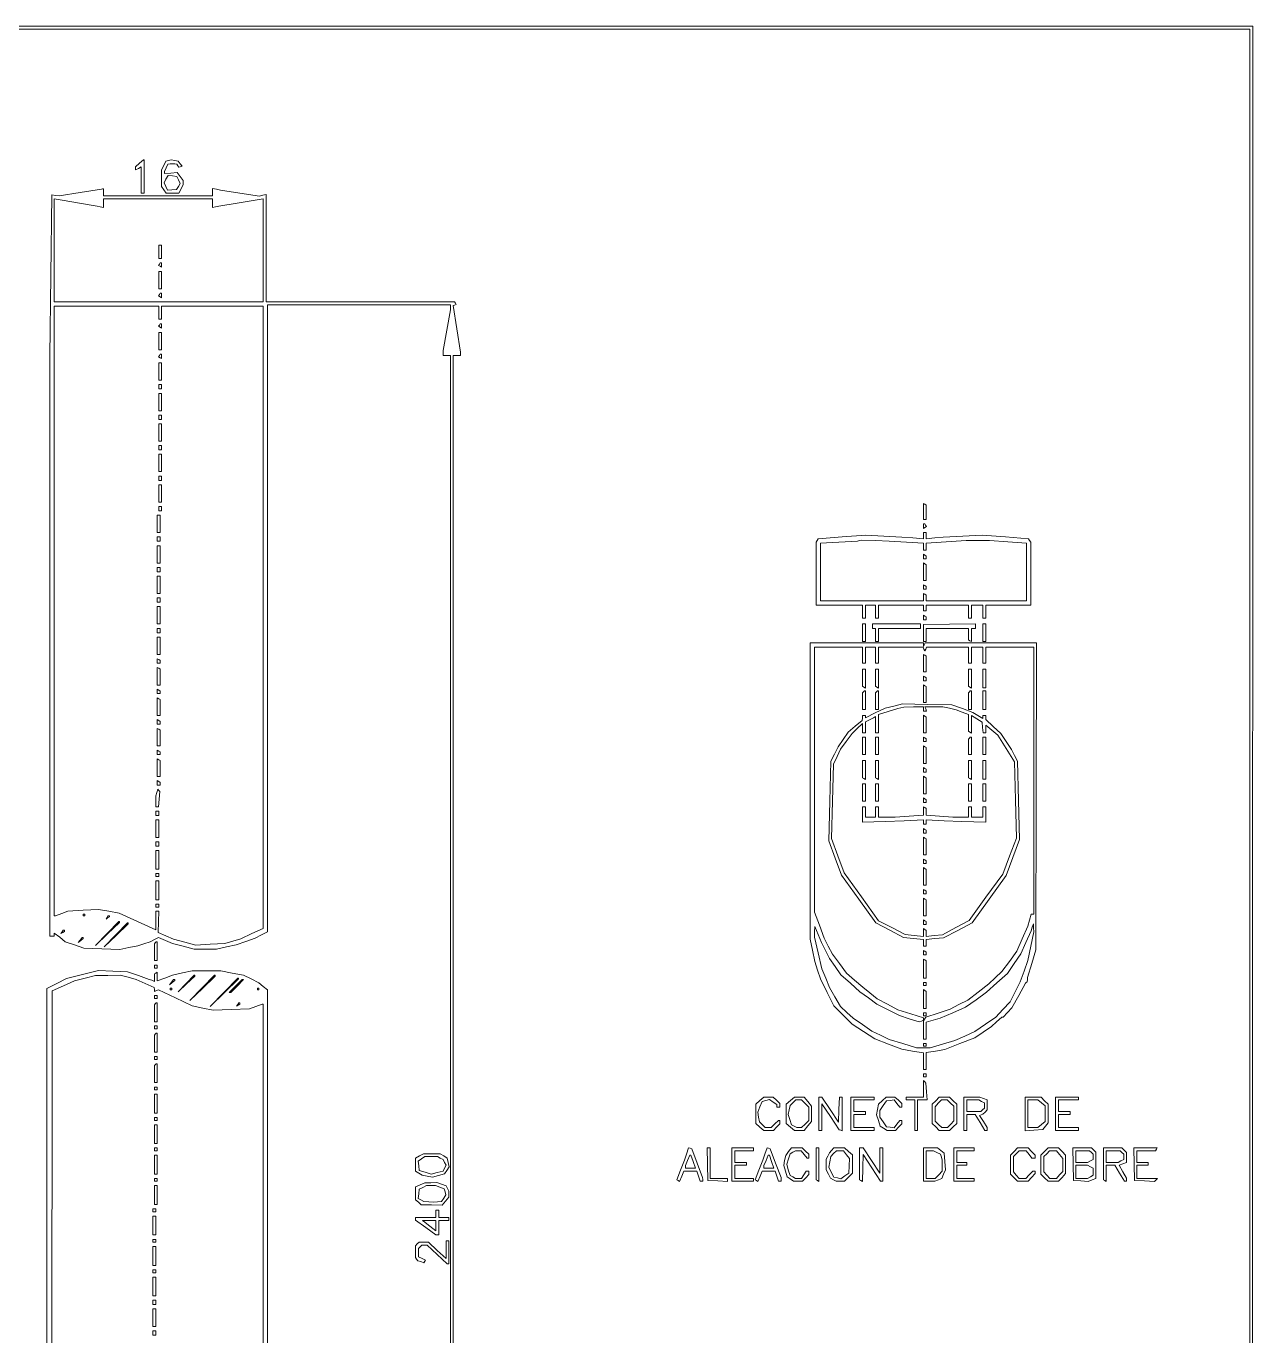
# Paper-space layout 'AN-23-DGE-078-A' of a CAD drawing. Header units: metres, sheet in millimetres. Extents: x 12 to 193, y 4 to 291.
# Drawn here: x 86.2 to 192.9, y 156.4 to 270.3 of the extents above; entities that cross this region are included whole.
import ezdxf

# ---------------------------------------------------------------- set-up
doc = ezdxf.new("R2010")
doc.units = ezdxf.units.M
doc.layers.add('DGE_CONTORNOS', color=7, linetype='Continuous', lineweight=0)
doc.layers.add('DGE_DATOS', color=7, linetype='Continuous', lineweight=0)

# ---------------------------------------------------------------- blocks, each defined once
blk = doc.blocks.new('LP_REF_DGE_MT_078_A')
at = {"layer": 'DGE_CONTORNOS'}
for points in [[(29.11, 147.58), (29.11, 24.9), (110.99, 24.94), (192.87, 24.97), (192.9, 147.61), (192.93, 270.25), (111.02, 270.25), (29.11, 270.25)], [(192.68, 160.89), (192.68, 51.79), (117.65, 51.79), (42.62, 51.79), (42.62, 160.89), (42.62, 270), (117.65, 270), (192.68, 270)], [(96.1, 258.33), (95.75, 258.02), (95.75, 257.89), (95.75, 257.75), (96, 257.88), (96.25, 258.02), (96.25, 256.88), (96.25, 255.74), (96.38, 255.74), (96.51, 255.74), (96.51, 257.19), (96.51, 258.64), (96.48, 258.64), (96.44, 258.63)], [(98.62, 258.56), (98.4, 258.5), (98.21, 258.13), (98.02, 257.77), (98.02, 257.04), (98.02, 256.3), (98.22, 256.02), (98.41, 255.74), (98.97, 255.74), (99.53, 255.74), (99.72, 256.11), (99.91, 256.48), (99.91, 256.66), (99.91, 256.84), (99.64, 257.18), (99.37, 257.53), (98.82, 257.48), (98.27, 257.44), (98.27, 257.53), (98.27, 257.62), (98.42, 257.94), (98.57, 258.26), (98.77, 258.28), (98.97, 258.29), (99.16, 258.27), (99.35, 258.24), (99.43, 258.11), (99.51, 257.98), (99.65, 258.03), (99.8, 258.08), (99.63, 258.29), (99.47, 258.5), (99.16, 258.56), (98.84, 258.62)], [(99.5, 256.88), (99.65, 256.56), (99.49, 256.31), (99.32, 256.05), (98.92, 256.02), (98.53, 255.98), (98.38, 256.3), (98.23, 256.62), (98.4, 256.95), (98.58, 257.27), (98.96, 257.23), (99.34, 257.19)], [(90.89, 254.86), (92.41, 254.6), (92.69, 254.53), (92.97, 254.47), (92.97, 254.85), (92.97, 255.23), (97.71, 255.23), (102.44, 255.23), (102.44, 254.85), (102.44, 254.47), (102.72, 254.54), (103.01, 254.6), (104.58, 254.86), (106.16, 255.11), (106.51, 255.18), (106.86, 255.25), (106.86, 250.76), (106.86, 246.27), (97.77, 246.27), (88.68, 246.27), (88.68, 250.76), (88.68, 255.25), (89.03, 255.19), (89.38, 255.12)], [(97.77, 250.63), (97.77, 250.06), (97.9, 250.06), (98.02, 250.06), (98.02, 250.63), (98.02, 251.2), (97.9, 251.2), (97.77, 251.2)], [(97.84, 249.56), (97.76, 249.45), (97.89, 249.37), (98.02, 249.29), (98.02, 249.48), (98.02, 249.68), (97.97, 249.68), (97.91, 249.68)], [(97.77, 248.17), (97.77, 247.41), (97.9, 247.41), (98.02, 247.41), (98.02, 248.17), (98.02, 248.92), (97.9, 248.92), (97.77, 248.92)], [(97.84, 246.91), (97.76, 246.8), (97.89, 246.72), (98.02, 246.64), (98.02, 246.83), (98.02, 247.03), (97.97, 247.03), (97.91, 247.03)], [(97.77, 245.33), (97.77, 244.76), (97.9, 244.76), (98.02, 244.76), (98.02, 245.33), (98.02, 245.89), (102.44, 245.89), (106.86, 245.89), (106.86, 218.84), (106.86, 191.79), (105.88, 191.34), (104.9, 190.89), (104.21, 190.68), (103.51, 190.47), (102.25, 190.4), (100.99, 190.33), (100.03, 190.59), (99.07, 190.86), (98.4, 191.15), (97.73, 191.44), (97.76, 192.36), (97.79, 193.27), (97.65, 193.27), (97.52, 193.27), (97.52, 192.46), (97.52, 191.65), (95.93, 192.38), (94.33, 193.12), (93.43, 193.27), (92.53, 193.43), (91.21, 193.36), (89.88, 193.29), (89.33, 193.09), (88.78, 192.89), (88.73, 192.89), (88.68, 192.89), (88.68, 219.39), (88.68, 245.89), (93.23, 245.89), (97.77, 245.89)], [(97.84, 244.26), (97.76, 244.15), (97.89, 244.07), (98.02, 243.99), (98.02, 244.18), (98.02, 244.38), (97.97, 244.38), (97.91, 244.38)], [(97.77, 242.87), (97.77, 242.11), (97.9, 242.11), (98.02, 242.11), (98.02, 242.87), (98.02, 243.62), (97.9, 243.62), (97.77, 243.62)], [(97.84, 241.61), (97.76, 241.5), (97.89, 241.42), (98.02, 241.34), (98.02, 241.53), (98.02, 241.73), (97.97, 241.73), (97.91, 241.73)], [(97.77, 240.22), (97.77, 239.46), (97.9, 239.46), (98.02, 239.46), (98.02, 240.22), (98.02, 240.97), (97.9, 240.97), (97.77, 240.97)], [(97.77, 238.89), (97.77, 238.7), (97.9, 238.7), (98.02, 238.7), (98.02, 238.89), (98.02, 239.08), (97.9, 239.08), (97.77, 239.08)], [(97.77, 237.57), (97.77, 236.81), (97.9, 236.81), (98.02, 236.81), (98.02, 237.57), (98.02, 238.32), (97.9, 238.32), (97.77, 238.32)], [(97.77, 236.24), (97.77, 236.05), (97.9, 236.05), (98.02, 236.05), (98.02, 236.24), (98.02, 236.43), (97.9, 236.43), (97.77, 236.43)], [(97.77, 234.91), (97.77, 234.16), (97.9, 234.16), (98.02, 234.16), (98.02, 234.91), (98.02, 235.67), (97.9, 235.67), (97.77, 235.67)], [(97.77, 233.59), (97.77, 233.4), (97.9, 233.4), (98.02, 233.4), (98.02, 233.59), (98.02, 233.78), (97.9, 233.78), (97.77, 233.78)], [(97.77, 232.26), (97.77, 231.51), (97.9, 231.51), (98.02, 231.51), (98.02, 232.26), (98.02, 233.02), (97.9, 233.02), (97.77, 233.02)], [(97.77, 230.94), (97.77, 230.75), (97.9, 230.75), (98.02, 230.75), (98.02, 230.94), (98.02, 231.13), (97.9, 231.13), (97.77, 231.13)], [(97.77, 229.61), (97.77, 228.86), (97.9, 228.86), (98.02, 228.86), (98.02, 229.61), (98.02, 230.37), (97.9, 230.37), (97.77, 230.37)], [(97.77, 228.29), (97.77, 228.1), (97.9, 228.1), (98.02, 228.1), (98.02, 228.29), (98.02, 228.48), (97.9, 228.48), (97.77, 228.48)], [(164.28, 228.04), (164.28, 227.34), (164.41, 227.34), (164.53, 227.34), (164.53, 227.97), (164.53, 228.59), (164.41, 228.67), (164.28, 228.75)], [(97.64, 226.96), (97.64, 226.21), (97.77, 226.21), (97.9, 226.21), (97.9, 226.96), (97.9, 227.72), (97.77, 227.72), (97.64, 227.72)], [(164.28, 226.77), (164.28, 226.57), (164.41, 226.65), (164.54, 226.73), (164.46, 226.85), (164.39, 226.96), (164.34, 226.96), (164.28, 226.96)], [(97.64, 225.64), (97.64, 225.45), (97.77, 225.45), (97.9, 225.45), (97.9, 225.64), (97.9, 225.83), (97.77, 225.83), (97.64, 225.83)], [(164.28, 225.94), (164.28, 225.66), (163.35, 225.74), (162.41, 225.82), (160.84, 225.91), (159.28, 225.99), (157.2, 225.83), (155.13, 225.67), (155.04, 225.53), (154.94, 225.39), (154.94, 222.64), (154.94, 219.9), (156.96, 219.9), (158.98, 219.9), (158.98, 219.33), (158.98, 218.76), (159.11, 218.76), (159.23, 218.76), (159.23, 219.33), (159.23, 219.9), (159.67, 219.9), (160.12, 219.9), (160.12, 219.33), (160.12, 218.76), (160.24, 218.76), (160.37, 218.76), (160.37, 219.33), (160.37, 219.9), (162.32, 219.9), (164.28, 219.9), (164.28, 219.64), (164.28, 219.39), (164.41, 219.39), (164.53, 219.39), (164.53, 219.64), (164.53, 219.9), (166.36, 219.9), (168.19, 219.9), (168.19, 219.33), (168.19, 218.76), (168.32, 218.76), (168.45, 218.76), (168.45, 219.33), (168.45, 219.9), (168.95, 219.9), (169.45, 219.9), (169.45, 219.33), (169.45, 218.76), (169.58, 218.76), (169.71, 218.76), (169.71, 219.33), (169.71, 219.9), (171.66, 219.9), (173.62, 219.9), (173.62, 222.64), (173.62, 225.39), (173.52, 225.53), (173.43, 225.68), (171.41, 225.83), (169.39, 225.99), (167.7, 225.9), (166, 225.82), (165.27, 225.74), (164.53, 225.67), (164.53, 225.94), (164.53, 226.21), (164.41, 226.21), (164.28, 226.21)], [(162.8, 225.37), (164.28, 225.29), (164.28, 224.99), (164.28, 224.69), (164.41, 224.69), (164.53, 224.69), (164.53, 224.99), (164.53, 225.3), (166.27, 225.4), (168, 225.51), (169.01, 225.51), (170.02, 225.51), (171.63, 225.4), (173.24, 225.3), (173.24, 222.79), (173.24, 220.27), (168.89, 220.27), (164.53, 220.27), (164.53, 220.52), (164.53, 220.76), (164.41, 220.84), (164.28, 220.92), (164.28, 220.6), (164.28, 220.27), (159.8, 220.27), (155.32, 220.27), (155.32, 222.79), (155.32, 225.3), (156.93, 225.38), (158.54, 225.46), (158.73, 225.51), (158.92, 225.56), (160.12, 225.51), (161.31, 225.45)], [(97.64, 224.31), (97.64, 223.56), (97.77, 223.56), (97.9, 223.56), (97.9, 224.31), (97.9, 225.07), (97.77, 225.07), (97.64, 225.07)], [(164.28, 224.13), (164.28, 223.93), (164.41, 223.93), (164.53, 223.93), (164.53, 224.05), (164.53, 224.17), (164.41, 224.25), (164.28, 224.33)], [(164.28, 222.81), (164.28, 222.04), (164.41, 222.04), (164.53, 222.04), (164.53, 222.73), (164.53, 223.41), (164.41, 223.49), (164.28, 223.57)], [(97.64, 222.99), (97.64, 222.8), (97.77, 222.8), (97.9, 222.8), (97.9, 222.99), (97.9, 223.18), (97.77, 223.18), (97.64, 223.18)], [(97.64, 221.66), (97.64, 220.91), (97.77, 220.91), (97.9, 220.91), (97.9, 221.66), (97.9, 222.42), (97.77, 222.42), (97.64, 222.42)], [(164.28, 221.48), (164.28, 221.28), (164.41, 221.28), (164.53, 221.28), (164.53, 221.4), (164.53, 221.52), (164.41, 221.6), (164.28, 221.68)], [(97.64, 220.34), (97.64, 220.15), (97.77, 220.15), (97.9, 220.15), (97.9, 220.34), (97.9, 220.53), (97.77, 220.53), (97.64, 220.53)], [(97.64, 219.01), (97.64, 218.26), (97.77, 218.26), (97.9, 218.26), (97.9, 219.01), (97.9, 219.77), (97.77, 219.77), (97.64, 219.77)], [(164.28, 218.83), (164.28, 218.63), (164.41, 218.63), (164.53, 218.63), (164.53, 218.75), (164.53, 218.87), (164.41, 218.95), (164.28, 219.03)], [(97.64, 217.69), (97.64, 217.5), (97.77, 217.5), (97.9, 217.5), (97.9, 217.69), (97.9, 217.88), (97.77, 217.88), (97.64, 217.88)], [(158.98, 217.5), (158.98, 216.74), (159.11, 216.74), (159.23, 216.74), (159.23, 217.5), (159.23, 218.26), (159.11, 218.26), (158.98, 218.26)], [(159.86, 218.07), (159.86, 217.88), (159.99, 217.88), (160.12, 217.88), (160.12, 217.31), (160.12, 216.74), (160.24, 216.74), (160.37, 216.74), (160.37, 217.31), (160.37, 217.88), (162.2, 217.88), (164.03, 217.88), (164.03, 218.07), (164.03, 218.26), (161.95, 218.26), (159.86, 218.26)], [(164.28, 217.49), (164.28, 216.74), (164.41, 216.74), (164.53, 216.74), (164.53, 217.31), (164.53, 217.88), (166.36, 217.88), (168.19, 217.88), (168.19, 217.38), (168.19, 216.88), (168.32, 216.8), (168.45, 216.73), (168.45, 217.3), (168.45, 217.88), (168.63, 217.88), (168.82, 217.88), (168.82, 218.07), (168.82, 218.26), (166.55, 218.25), (164.28, 218.23)], [(169.45, 217.5), (169.45, 216.74), (169.58, 216.74), (169.71, 216.74), (169.71, 217.5), (169.71, 218.26), (169.58, 218.26), (169.45, 218.26)], [(97.64, 216.36), (97.64, 215.6), (97.77, 215.6), (97.9, 215.6), (97.9, 216.36), (97.9, 217.12), (97.77, 217.12), (97.64, 217.12)], [(154.44, 203.74), (154.44, 190.86), (154.64, 189.88), (154.84, 188.91), (155.08, 188.15), (155.33, 187.4), (155.91, 186.22), (156.49, 185.05), (157.29, 184.25), (158.09, 183.45), (159.07, 182.81), (160.05, 182.17), (161.23, 181.72), (162.41, 181.27), (163.34, 181.12), (164.28, 180.97), (164.28, 180.24), (164.28, 179.51), (164.41, 179.51), (164.53, 179.51), (164.53, 180.25), (164.53, 180.99), (165.33, 181.12), (166.13, 181.25), (167.44, 181.77), (168.76, 182.28), (169.48, 182.76), (170.2, 183.24), (170.64, 183.65), (171.09, 184.05), (171.16, 184.05), (171.23, 184.05), (171.6, 184.46), (171.98, 184.87), (172.57, 185.95), (173.16, 187.02), (173.23, 187.08), (173.3, 187.15), (173.32, 187.33), (173.34, 187.52), (173.7, 188.72), (174.06, 189.92), (174.09, 203.27), (174.13, 216.61), (169.28, 216.61), (164.43, 216.61), (164.36, 216.46), (164.3, 216.3), (164.29, 216.46), (164.28, 216.61), (159.36, 216.61), (154.44, 216.61)], [(158.98, 215.54), (158.98, 214.85), (159.11, 214.85), (159.23, 214.85), (159.23, 215.54), (159.23, 216.24), (159.67, 216.24), (160.12, 216.24), (160.12, 215.54), (160.12, 214.85), (160.24, 214.85), (160.37, 214.85), (160.37, 215.54), (160.37, 216.24), (162.31, 216.24), (164.26, 216.24), (164.33, 216.08), (164.41, 215.92), (164.48, 216.08), (164.55, 216.24), (166.37, 216.24), (168.19, 216.24), (168.19, 215.54), (168.19, 214.85), (168.32, 214.85), (168.45, 214.85), (168.45, 215.54), (168.45, 216.24), (168.95, 216.24), (169.45, 216.24), (169.45, 215.54), (169.45, 214.85), (169.58, 214.85), (169.71, 214.85), (169.71, 215.54), (169.71, 216.24), (171.79, 216.24), (173.87, 216.24), (173.87, 204.62), (173.87, 193.01), (173.77, 193.01), (173.66, 193.01), (173.5, 192.49), (173.35, 191.97), (172.87, 190.88), (172.4, 189.79), (171.76, 188.91), (171.11, 188.03), (170.53, 187.49), (169.96, 186.95), (169.04, 186.25), (168.13, 185.54), (167.37, 185.16), (166.62, 184.77), (165.55, 184.41), (164.48, 184.05), (164.38, 183.89), (164.28, 183.74), (164.28, 182.95), (164.28, 182.16), (164.41, 182.16), (164.53, 182.16), (164.53, 182.9), (164.53, 183.64), (165.13, 183.81), (165.73, 183.97), (166.84, 184.44), (167.95, 184.92), (168.86, 185.58), (169.77, 186.24), (170.68, 187.04), (171.59, 187.85), (172.16, 188.72), (172.74, 189.58), (173.2, 190.57), (173.65, 191.56), (173.75, 191.88), (173.85, 192.19), (173.86, 191.83), (173.87, 191.48), (173.62, 190.23), (173.36, 188.98), (173.03, 188.06), (172.7, 187.15), (172.27, 186.27), (171.83, 185.4), (171.2, 184.74), (170.57, 184.07), (169.67, 183.45), (168.76, 182.82), (167.88, 182.42), (167, 182.02), (165.93, 181.71), (164.86, 181.4), (164.27, 181.4), (163.69, 181.4), (162.5, 181.76), (161.31, 182.12), (160.56, 182.49), (159.8, 182.86), (158.98, 183.42), (158.16, 183.98), (157.62, 184.48), (157.07, 184.98), (156.58, 185.82), (156.1, 186.65), (155.78, 187.46), (155.45, 188.28), (155.13, 189.65), (154.81, 191.02), (154.82, 191.48), (154.83, 191.94), (155.12, 191.25), (155.41, 190.55), (155.76, 189.86), (156.11, 189.16), (156.6, 188.46), (157.1, 187.75), (157.93, 187.01), (158.76, 186.28), (159.49, 185.74), (160.23, 185.2), (161.22, 184.71), (162.2, 184.21), (163.05, 183.93), (163.91, 183.65), (164.1, 183.72), (164.28, 183.79), (164.28, 183.9), (164.28, 184), (163.18, 184.35), (162.07, 184.71), (161.17, 185.19), (160.26, 185.67), (159.63, 186.17), (159, 186.67), (158.29, 187.28), (157.58, 187.9), (156.97, 188.72), (156.36, 189.54), (156.01, 190.24), (155.66, 190.93), (155.24, 192.07), (154.82, 193.2), (154.82, 204.72), (154.81, 216.24), (156.9, 216.24), (158.98, 216.24)], [(164.28, 214.86), (164.28, 214.09), (164.41, 214.09), (164.53, 214.09), (164.53, 214.78), (164.53, 215.46), (164.41, 215.54), (164.28, 215.62)], [(97.64, 215.04), (97.64, 214.85), (97.77, 214.85), (97.9, 214.85), (97.9, 214.97), (97.9, 215.09), (97.77, 215.16), (97.64, 215.24)], [(97.64, 213.72), (97.64, 212.95), (97.77, 212.95), (97.9, 212.95), (97.9, 213.64), (97.9, 214.33), (97.77, 214.41), (97.64, 214.48)], [(158.98, 213.59), (158.98, 212.84), (159.11, 212.77), (159.23, 212.69), (159.23, 213.52), (159.23, 214.34), (159.11, 214.34), (158.98, 214.34)], [(160.12, 213.59), (160.12, 212.84), (160.24, 212.77), (160.37, 212.69), (160.37, 213.52), (160.37, 214.34), (160.24, 214.34), (160.12, 214.34)], [(168.19, 213.59), (168.19, 212.84), (168.32, 212.77), (168.45, 212.69), (168.45, 213.52), (168.45, 214.34), (168.32, 214.34), (168.19, 214.34)], [(169.45, 213.52), (169.45, 212.7), (169.58, 212.7), (169.71, 212.7), (169.71, 213.52), (169.71, 214.34), (169.58, 214.34), (169.45, 214.34)], [(164.28, 213.53), (164.28, 213.33), (164.41, 213.33), (164.53, 213.33), (164.53, 213.45), (164.53, 213.57), (164.41, 213.65), (164.28, 213.73)], [(97.64, 212.39), (97.64, 212.2), (97.77, 212.2), (97.9, 212.2), (97.9, 212.32), (97.9, 212.43), (97.77, 212.51), (97.64, 212.59)], [(159.06, 212.37), (158.98, 212.28), (158.98, 211.55), (158.98, 210.81), (159.11, 210.81), (159.23, 210.81), (159.23, 211.63), (159.23, 212.45), (159.19, 212.45), (159.15, 212.45)], [(160.2, 212.37), (160.12, 212.28), (160.12, 211.55), (160.12, 210.81), (160.24, 210.81), (160.37, 210.81), (160.37, 211.63), (160.37, 212.45), (160.33, 212.45), (160.28, 212.45)], [(164.28, 212.2), (164.28, 211.44), (164.41, 211.44), (164.53, 211.44), (164.53, 212.13), (164.53, 212.81), (164.41, 212.89), (164.28, 212.97)], [(168.28, 212.37), (168.19, 212.28), (168.19, 211.55), (168.19, 210.81), (168.32, 210.81), (168.45, 210.81), (168.45, 211.63), (168.45, 212.45), (168.4, 212.45), (168.36, 212.45)], [(169.45, 211.63), (169.45, 210.81), (169.58, 210.81), (169.71, 210.81), (169.71, 211.63), (169.71, 212.45), (169.58, 212.45), (169.45, 212.45)], [(97.64, 211.07), (97.64, 210.3), (97.77, 210.3), (97.9, 210.3), (97.9, 210.99), (97.9, 211.68), (97.77, 211.76), (97.64, 211.83)], [(161.7, 211.12), (160.95, 210.93), (160.09, 210.52), (159.23, 210.1), (159.23, 210.2), (159.23, 210.3), (159.11, 210.3), (158.98, 210.3), (158.97, 210.08), (158.96, 209.86), (158.35, 209.36), (157.74, 208.85), (157.3, 208.21), (156.86, 207.57), (156.54, 206.94), (156.22, 206.32), (156.14, 202.85), (156.05, 199.39), (156.61, 197.89), (157.17, 196.4), (158.66, 194.33), (160.15, 192.26), (161.35, 191.62), (162.55, 190.98), (163.42, 190.9), (164.28, 190.83), (164.28, 190.53), (164.28, 190.24), (164.41, 190.24), (164.53, 190.24), (164.53, 190.54), (164.53, 190.83), (165.27, 190.9), (166.02, 190.97), (167.26, 191.61), (168.51, 192.26), (169.99, 194.32), (171.47, 196.38), (172.05, 197.95), (172.64, 199.51), (172.55, 202.92), (172.46, 206.33), (172.2, 206.83), (171.94, 207.34), (171.47, 208.03), (171, 208.73), (170.35, 209.33), (169.71, 209.94), (169.71, 210.12), (169.71, 210.3), (169.58, 210.3), (169.45, 210.3), (169.45, 210.17), (169.45, 210.03), (169.02, 210.3), (168.59, 210.57), (167.67, 210.9), (166.74, 211.24), (164.6, 211.27), (162.45, 211.31)], [(164.28, 210.87), (164.28, 210.68), (164.42, 210.68), (164.56, 210.68), (164.49, 210.87), (164.41, 211.06), (165.2, 211.06), (165.98, 211.06), (166.55, 210.93), (167.12, 210.8), (167.66, 210.6), (168.19, 210.4), (168.19, 209.66), (168.19, 208.93), (168.32, 208.85), (168.45, 208.77), (168.45, 209.54), (168.45, 210.31), (168.92, 210.01), (169.39, 209.71), (169.43, 209.25), (169.47, 208.79), (169.59, 208.79), (169.71, 208.79), (169.71, 209.12), (169.71, 209.45), (170.22, 209.03), (170.74, 208.6), (171.47, 207.44), (172.2, 206.27), (172.29, 202.96), (172.38, 199.64), (171.78, 198.07), (171.19, 196.51), (169.72, 194.49), (168.26, 192.47), (167.09, 191.85), (165.93, 191.23), (165.23, 191.16), (164.53, 191.09), (164.53, 191.35), (164.53, 191.61), (164.41, 191.69), (164.28, 191.77), (164.28, 191.43), (164.28, 191.08), (163.49, 191.16), (162.7, 191.24), (161.54, 191.85), (160.38, 192.45), (158.89, 194.53), (157.4, 196.61), (156.85, 198.1), (156.29, 199.6), (156.38, 202.84), (156.47, 206.08), (156.77, 206.73), (157.06, 207.38), (157.57, 208.05), (158.07, 208.73), (158.52, 209.16), (158.98, 209.6), (158.98, 209.19), (158.98, 208.79), (159.11, 208.79), (159.23, 208.79), (159.23, 209.27), (159.23, 209.76), (159.58, 209.93), (159.93, 210.11), (160.02, 210.15), (160.12, 210.2), (160.12, 209.49), (160.12, 208.79), (160.24, 208.79), (160.37, 208.79), (160.37, 209.59), (160.37, 210.4), (161.22, 210.66), (162.07, 210.92), (162.32, 210.98), (162.58, 211.03), (163.43, 211.05), (164.28, 211.06)], [(97.64, 209.74), (97.64, 209.55), (97.77, 209.55), (97.9, 209.55), (97.9, 209.67), (97.9, 209.78), (97.77, 209.86), (97.64, 209.94)], [(164.28, 209.55), (164.28, 208.79), (164.41, 208.79), (164.53, 208.79), (164.53, 209.48), (164.53, 210.16), (164.41, 210.24), (164.28, 210.32)], [(97.64, 208.42), (97.64, 207.65), (97.77, 207.65), (97.9, 207.65), (97.9, 208.34), (97.9, 209.03), (97.77, 209.11), (97.64, 209.18)], [(158.98, 207.65), (158.98, 206.9), (159.11, 206.9), (159.23, 206.9), (159.23, 207.65), (159.23, 208.41), (159.11, 208.41), (158.98, 208.41)], [(160.12, 207.65), (160.12, 206.9), (160.24, 206.9), (160.37, 206.9), (160.37, 207.65), (160.37, 208.41), (160.24, 208.41), (160.12, 208.41)], [(164.28, 208.23), (164.28, 208.03), (164.41, 208.03), (164.53, 208.03), (164.53, 208.15), (164.53, 208.27), (164.41, 208.35), (164.28, 208.43)], [(164.28, 206.9), (164.28, 206.14), (164.41, 206.14), (164.53, 206.14), (164.53, 206.83), (164.53, 207.51), (164.41, 207.59), (164.28, 207.67)], [(168.28, 208.33), (168.19, 208.24), (168.19, 207.57), (168.19, 206.9), (168.32, 206.9), (168.45, 206.9), (168.45, 207.65), (168.45, 208.41), (168.4, 208.41), (168.36, 208.41)], [(169.45, 207.65), (169.45, 206.9), (169.58, 206.9), (169.71, 206.9), (169.71, 207.65), (169.71, 208.41), (169.58, 208.41), (169.45, 208.41)], [(97.64, 207.09), (97.64, 206.9), (97.77, 206.9), (97.9, 206.9), (97.9, 207.02), (97.9, 207.13), (97.77, 207.21), (97.64, 207.29)], [(97.64, 205.77), (97.64, 205), (97.77, 205), (97.9, 205), (97.9, 205.69), (97.9, 206.38), (97.77, 206.45), (97.64, 206.53)], [(158.98, 205.64), (158.98, 204.89), (159.11, 204.81), (159.23, 204.74), (159.23, 205.56), (159.23, 206.39), (159.11, 206.39), (158.98, 206.39)], [(160.12, 205.64), (160.12, 204.89), (160.24, 204.81), (160.37, 204.74), (160.37, 205.56), (160.37, 206.39), (160.24, 206.39), (160.12, 206.39)], [(168.19, 205.64), (168.19, 204.89), (168.32, 204.81), (168.45, 204.74), (168.45, 205.56), (168.45, 206.39), (168.32, 206.39), (168.19, 206.39)], [(169.45, 205.57), (169.45, 204.75), (169.58, 204.75), (169.71, 204.75), (169.71, 205.57), (169.71, 206.39), (169.58, 206.39), (169.45, 206.39)], [(164.28, 205.58), (164.28, 205.38), (164.41, 205.38), (164.53, 205.38), (164.53, 205.5), (164.53, 205.62), (164.41, 205.7), (164.28, 205.78)], [(97.64, 204.44), (97.64, 204.25), (97.77, 204.25), (97.9, 204.25), (97.9, 204.36), (97.9, 204.48), (97.77, 204.56), (97.64, 204.64)], [(158.98, 203.62), (158.98, 202.86), (159.11, 202.86), (159.23, 202.86), (159.23, 203.62), (159.23, 204.37), (159.11, 204.37), (158.98, 204.37)], [(160.12, 203.62), (160.12, 202.86), (160.24, 202.86), (160.37, 202.86), (160.37, 203.62), (160.37, 204.37), (160.24, 204.37), (160.12, 204.37)], [(164.28, 204.25), (164.28, 203.49), (164.41, 203.49), (164.53, 203.49), (164.53, 204.18), (164.53, 204.86), (164.41, 204.94), (164.28, 205.02)], [(168.19, 203.62), (168.19, 202.86), (168.32, 202.86), (168.45, 202.86), (168.45, 203.62), (168.45, 204.37), (168.32, 204.37), (168.19, 204.37)], [(169.45, 203.62), (169.45, 202.86), (169.58, 202.86), (169.71, 202.86), (169.71, 203.62), (169.71, 204.37), (169.58, 204.37), (169.45, 204.37)], [(97.6, 203.59), (97.52, 203.3), (97.52, 202.83), (97.52, 202.35), (97.63, 202.35), (97.74, 202.35), (97.8, 203.02), (97.87, 203.68), (97.77, 203.78), (97.68, 203.88)], [(164.28, 202.93), (164.28, 202.73), (164.41, 202.73), (164.53, 202.73), (164.53, 202.85), (164.53, 202.97), (164.41, 203.05), (164.28, 203.13)], [(97.52, 201.79), (97.52, 201.6), (97.64, 201.6), (97.77, 201.6), (97.77, 201.79), (97.77, 201.97), (97.64, 201.97), (97.52, 201.97)], [(158.98, 201.69), (158.98, 201.02), (159.96, 201.05), (160.94, 201.07), (162.61, 201.15), (164.28, 201.24), (164.28, 201.04), (164.28, 200.84), (164.41, 200.84), (164.53, 200.84), (164.53, 201.04), (164.53, 201.24), (166.08, 201.15), (167.62, 201.07), (168.67, 201.05), (169.71, 201.03), (169.71, 201.69), (169.71, 202.35), (169.58, 202.35), (169.45, 202.35), (169.45, 201.91), (169.45, 201.47), (168.95, 201.47), (168.45, 201.47), (168.45, 201.91), (168.45, 202.35), (168.32, 202.35), (168.19, 202.35), (168.19, 201.91), (168.19, 201.47), (167.52, 201.47), (166.84, 201.47), (165.69, 201.55), (164.53, 201.63), (164.53, 201.92), (164.53, 202.21), (164.41, 202.29), (164.28, 202.37), (164.28, 202), (164.28, 201.63), (163.05, 201.55), (161.82, 201.47), (161.09, 201.47), (160.37, 201.47), (160.37, 201.91), (160.37, 202.35), (160.24, 202.35), (160.12, 202.35), (160.12, 201.91), (160.12, 201.47), (159.67, 201.47), (159.23, 201.47), (159.23, 201.91), (159.23, 202.35), (159.11, 202.35), (158.98, 202.35)], [(97.52, 200.46), (97.52, 199.7), (97.64, 199.7), (97.77, 199.7), (97.77, 200.46), (97.77, 201.22), (97.64, 201.22), (97.52, 201.22)], [(164.28, 200.28), (164.28, 200.08), (164.41, 200.08), (164.53, 200.08), (164.53, 200.2), (164.53, 200.32), (164.41, 200.4), (164.28, 200.47)], [(164.28, 198.95), (164.28, 198.19), (164.41, 198.19), (164.53, 198.19), (164.53, 198.87), (164.53, 199.56), (164.41, 199.64), (164.28, 199.72)], [(97.52, 199.13), (97.52, 198.95), (97.64, 198.95), (97.77, 198.95), (97.77, 199.13), (97.77, 199.32), (97.64, 199.32), (97.52, 199.32)], [(97.52, 197.75), (97.52, 196.93), (97.64, 196.93), (97.77, 196.93), (97.77, 197.75), (97.77, 198.57), (97.64, 198.57), (97.52, 198.57)], [(164.28, 197.63), (164.28, 197.43), (164.41, 197.43), (164.53, 197.43), (164.53, 197.55), (164.53, 197.67), (164.41, 197.75), (164.28, 197.82)], [(164.28, 196.3), (164.28, 195.54), (164.41, 195.54), (164.53, 195.54), (164.53, 196.22), (164.53, 196.91), (164.41, 196.99), (164.28, 197.07)], [(97.52, 196.42), (97.52, 196.3), (97.64, 196.3), (97.77, 196.3), (97.77, 196.42), (97.77, 196.55), (97.64, 196.55), (97.52, 196.55)], [(97.52, 195.1), (97.52, 194.28), (97.64, 194.28), (97.77, 194.28), (97.77, 195.1), (97.77, 195.92), (97.64, 195.92), (97.52, 195.92)], [(164.28, 194.98), (164.28, 194.78), (164.41, 194.78), (164.53, 194.78), (164.53, 194.9), (164.53, 195.02), (164.41, 195.1), (164.28, 195.17)], [(97.52, 193.77), (97.52, 193.64), (97.64, 193.64), (97.77, 193.64), (97.77, 193.77), (97.77, 193.9), (97.64, 193.9), (97.52, 193.9)], [(164.28, 193.65), (164.28, 192.89), (164.41, 192.89), (164.53, 192.89), (164.53, 193.57), (164.53, 194.26), (164.41, 194.34), (164.28, 194.42)], [(91.33, 192.95), (91.33, 192.89), (91.27, 192.89), (91.21, 192.89), (91.21, 192.95), (91.21, 193.01), (91.27, 193.01), (91.33, 193.01)], [(93.48, 192.83), (93.48, 192.78), (93.33, 192.69), (93.19, 192.6), (93.28, 192.74), (93.37, 192.89), (93.42, 192.89), (93.48, 192.89)], [(164.28, 192.33), (164.28, 192.13), (164.41, 192.13), (164.53, 192.13), (164.53, 192.25), (164.53, 192.37), (164.41, 192.45), (164.28, 192.52)], [(89.57, 191.57), (89.57, 191.51), (89.42, 191.42), (89.27, 191.33), (89.36, 191.48), (89.45, 191.63), (89.51, 191.63), (89.57, 191.63)], [(94.36, 192.35), (94.36, 192.31), (93.32, 191.31), (92.28, 190.3), (93.29, 191.34), (94.29, 192.38), (94.33, 192.38), (94.36, 192.38)], [(95.12, 192.22), (95.12, 192.19), (94.08, 191.18), (93.04, 190.17), (94.04, 191.22), (95.05, 192.26), (95.08, 192.26), (95.12, 192.26)], [(91.21, 190.95), (91.21, 190.9), (90.99, 190.73), (90.76, 190.55), (90.94, 190.77), (91.11, 190.99), (91.16, 190.99), (91.21, 190.99)], [(97.47, 190.53), (97.39, 190.45), (97.39, 189.71), (97.39, 188.98), (97.52, 188.98), (97.64, 188.98), (97.64, 189.8), (97.64, 190.62), (97.6, 190.62), (97.56, 190.62)], [(164.28, 189.68), (164.28, 189.48), (164.41, 189.48), (164.53, 189.48), (164.53, 189.6), (164.53, 189.72), (164.41, 189.8), (164.28, 189.87)], [(164.28, 188.29), (164.28, 187.46), (164.41, 187.46), (164.53, 187.46), (164.53, 188.21), (164.53, 188.96), (164.41, 189.04), (164.28, 189.12)], [(97.39, 188.47), (97.39, 188.34), (97.52, 188.34), (97.64, 188.34), (97.64, 188.47), (97.64, 188.6), (97.52, 188.6), (97.39, 188.6)], [(99.16, 187.29), (99.16, 187.24), (98.94, 187.07), (98.72, 186.89), (98.89, 187.11), (99.06, 187.33), (99.11, 187.33), (99.16, 187.33)], [(100.92, 187.68), (100.92, 187.64), (100.2, 186.95), (99.47, 186.26), (100.16, 186.99), (100.85, 187.71), (100.89, 187.71), (100.92, 187.71)], [(102.69, 187.68), (102.69, 187.64), (101.59, 186.57), (100.48, 185.5), (101.55, 186.61), (102.62, 187.71), (102.66, 187.71), (102.69, 187.71)], [(104.71, 187.43), (104.71, 187.39), (103.48, 186.2), (102.25, 185), (103.45, 186.23), (104.64, 187.46), (104.68, 187.46), (104.71, 187.46)], [(104.58, 186.77), (104.03, 186.2), (103.96, 186.2), (103.9, 186.2), (104.46, 186.77), (105.02, 187.33), (105.08, 187.33), (105.14, 187.33)], [(164.28, 186.96), (164.28, 186.83), (164.41, 186.83), (164.53, 186.83), (164.53, 186.96), (164.53, 187.08), (164.41, 187.08), (164.28, 187.08)], [(97.39, 185.82), (97.39, 185.69), (97.52, 185.69), (97.64, 185.69), (97.64, 185.82), (97.64, 185.95), (97.52, 185.95), (97.39, 185.95)], [(98.9, 186.51), (98.9, 186.45), (98.84, 186.45), (98.78, 186.45), (98.78, 186.51), (98.78, 186.58), (98.84, 186.58), (98.9, 186.58)], [(106.48, 186.51), (106.48, 186.45), (106.41, 186.45), (106.35, 186.45), (106.35, 186.51), (106.35, 186.58), (106.41, 186.58), (106.48, 186.58)], [(164.28, 185.64), (164.28, 184.81), (164.41, 184.81), (164.53, 184.81), (164.53, 185.56), (164.53, 186.31), (164.41, 186.39), (164.28, 186.47)], [(97.47, 185.23), (97.39, 185.15), (97.39, 184.41), (97.39, 183.67), (97.52, 183.67), (97.64, 183.67), (97.64, 184.49), (97.64, 185.32), (97.6, 185.32), (97.56, 185.32)], [(104.84, 185.26), (104.84, 185.2), (104.69, 185.11), (104.55, 185.02), (104.64, 185.17), (104.73, 185.32), (104.78, 185.32), (104.84, 185.32)], [(164.28, 184.31), (164.28, 184.18), (164.41, 184.18), (164.53, 184.18), (164.53, 184.31), (164.53, 184.43), (164.41, 184.43), (164.28, 184.43)], [(97.39, 183.17), (97.39, 183.04), (97.52, 183.04), (97.64, 183.04), (97.64, 183.17), (97.64, 183.3), (97.52, 183.3), (97.39, 183.3)], [(97.47, 182.58), (97.39, 182.5), (97.39, 181.76), (97.39, 181.02), (97.52, 181.02), (97.64, 181.02), (97.64, 181.84), (97.64, 182.66), (97.6, 182.66), (97.56, 182.66)], [(164.28, 181.65), (164.28, 181.53), (164.41, 181.53), (164.53, 181.53), (164.53, 181.65), (164.53, 181.78), (164.41, 181.78), (164.28, 181.78)], [(97.39, 180.52), (97.39, 180.39), (97.52, 180.39), (97.64, 180.39), (97.64, 180.52), (97.64, 180.65), (97.52, 180.65), (97.39, 180.65)], [(97.47, 179.93), (97.39, 179.85), (97.39, 179.11), (97.39, 178.37), (97.52, 178.37), (97.64, 178.37), (97.64, 179.19), (97.64, 180.01), (97.6, 180.01), (97.56, 180.01)], [(164.28, 179), (164.28, 178.88), (164.41, 178.88), (164.53, 178.88), (164.53, 179), (164.53, 179.13), (164.41, 179.13), (164.28, 179.13)], [(97.39, 177.87), (97.39, 177.74), (97.52, 177.74), (97.64, 177.74), (97.64, 177.87), (97.64, 177.99), (97.52, 177.99), (97.39, 177.99)], [(164.28, 177.83), (164.28, 177.11), (163.52, 177.11), (162.77, 177.11), (162.77, 176.99), (162.77, 176.86), (163.14, 176.86), (163.52, 176.86), (163.52, 175.53), (163.52, 174.21), (163.65, 174.21), (163.78, 174.21), (163.78, 175.53), (163.78, 176.86), (164.2, 176.86), (164.62, 176.86), (164.56, 177.58), (164.5, 178.31), (164.39, 178.43), (164.28, 178.55)], [(97.39, 176.54), (97.39, 175.72), (97.52, 175.72), (97.64, 175.72), (97.64, 176.54), (97.64, 177.36), (97.52, 177.36), (97.39, 177.36)], [(150.06, 176.81), (149.7, 176.5), (149.7, 175.66), (149.7, 174.82), (150.06, 174.51), (150.41, 174.21), (150.82, 174.21), (151.24, 174.21), (151.51, 174.5), (151.79, 174.79), (151.79, 174.94), (151.79, 175.09), (151.73, 175.09), (151.67, 175.09), (151.36, 174.78), (151.04, 174.46), (150.78, 174.46), (150.52, 174.46), (150.28, 174.71), (150.03, 174.95), (149.95, 175.38), (149.87, 175.81), (150.06, 176.27), (150.25, 176.72), (150.58, 176.81), (150.9, 176.89), (151.22, 176.68), (151.53, 176.47), (151.53, 176.35), (151.53, 176.23), (151.66, 176.23), (151.79, 176.23), (151.79, 176.4), (151.79, 176.56), (151.49, 176.84), (151.2, 177.11), (150.81, 177.11), (150.41, 177.11)], [(152.71, 176.81), (152.35, 176.5), (152.35, 175.66), (152.35, 174.82), (152.71, 174.51), (153.06, 174.21), (153.49, 174.21), (153.91, 174.21), (154.24, 174.6), (154.56, 174.99), (154.56, 175.66), (154.56, 176.33), (154.24, 176.72), (153.91, 177.11), (153.49, 177.11), (153.06, 177.11)], [(154, 176.55), (154.31, 176.24), (154.31, 175.66), (154.31, 175.08), (154, 174.77), (153.69, 174.46), (153.49, 174.46), (153.28, 174.46), (153.05, 174.59), (152.82, 174.71), (152.67, 175.15), (152.52, 175.6), (152.61, 175.99), (152.7, 176.38), (152.93, 176.62), (153.17, 176.86), (153.43, 176.86), (153.69, 176.86)], [(155.19, 175.66), (155.19, 174.21), (155.32, 174.21), (155.45, 174.21), (155.45, 175.38), (155.45, 176.54), (156.2, 175.41), (156.96, 174.27), (157.09, 174.23), (157.21, 174.19), (157.21, 175.65), (157.21, 177.11), (157.09, 177.11), (156.97, 177.11), (156.93, 176.02), (156.9, 174.93), (156.17, 176.02), (155.44, 177.11), (155.32, 177.11), (155.19, 177.11)], [(157.97, 175.66), (157.97, 174.21), (158.98, 174.21), (159.99, 174.21), (159.99, 174.33), (159.99, 174.46), (159.11, 174.46), (158.22, 174.46), (158.22, 175.03), (158.22, 175.6), (158.73, 175.6), (159.23, 175.6), (159.23, 175.72), (159.23, 175.85), (158.73, 175.85), (158.22, 175.85), (158.22, 176.35), (158.22, 176.86), (159.11, 176.86), (159.99, 176.86), (159.99, 176.99), (159.99, 177.11), (158.98, 177.11), (157.97, 177.11)], [(160.71, 176.81), (160.38, 176.51), (160.3, 176.04), (160.21, 175.57), (160.37, 175.08), (160.53, 174.59), (160.82, 174.4), (161.12, 174.21), (161.48, 174.21), (161.84, 174.21), (162.11, 174.5), (162.39, 174.79), (162.39, 174.94), (162.39, 175.09), (162.31, 175.09), (162.23, 175.09), (161.98, 174.77), (161.73, 174.45), (161.4, 174.49), (161.07, 174.52), (160.78, 174.95), (160.49, 175.38), (160.49, 175.66), (160.49, 175.94), (160.78, 176.37), (161.07, 176.8), (161.4, 176.83), (161.73, 176.87), (161.98, 176.55), (162.23, 176.23), (162.31, 176.23), (162.39, 176.23), (162.39, 176.4), (162.39, 176.56), (162.1, 176.84), (161.8, 177.11), (161.42, 177.11), (161.04, 177.11)], [(165.35, 176.8), (165.04, 176.49), (165.04, 175.66), (165.04, 174.83), (165.35, 174.52), (165.66, 174.21), (166.11, 174.21), (166.56, 174.21), (166.87, 174.52), (167.18, 174.83), (167.18, 175.66), (167.18, 176.49), (166.87, 176.8), (166.56, 177.11), (166.11, 177.11), (165.66, 177.11)], [(166.64, 176.58), (166.93, 176.31), (166.93, 175.68), (166.93, 175.05), (166.66, 174.75), (166.38, 174.46), (166.13, 174.46), (165.87, 174.46), (165.58, 174.74), (165.29, 175.01), (165.29, 175.64), (165.29, 176.27), (165.56, 176.57), (165.84, 176.86), (166.09, 176.86), (166.35, 176.86)], [(167.81, 175.66), (167.81, 174.21), (167.94, 174.21), (168.07, 174.21), (168.07, 174.9), (168.07, 175.6), (168.43, 175.6), (168.79, 175.6), (169.21, 174.9), (169.63, 174.21), (169.73, 174.21), (169.83, 174.21), (169.83, 174.34), (169.83, 174.47), (169.5, 174.99), (169.17, 175.52), (169.31, 175.57), (169.46, 175.62), (169.65, 175.81), (169.83, 175.99), (169.83, 176.43), (169.83, 176.87), (169.51, 176.99), (169.19, 177.11), (168.5, 177.11), (167.81, 177.11)], [(169.34, 176.73), (169.58, 176.6), (169.58, 176.38), (169.58, 176.15), (169.43, 176), (169.28, 175.85), (168.67, 175.85), (168.07, 175.85), (168.07, 176.35), (168.07, 176.86), (168.58, 176.86), (169.09, 176.86)], [(173.12, 175.64), (173.12, 174.18), (173.89, 174.23), (174.67, 174.29), (174.9, 174.58), (175.13, 174.87), (175.13, 175.68), (175.13, 176.49), (174.82, 176.8), (174.51, 177.11), (173.81, 177.11), (173.12, 177.11)], [(174.55, 176.6), (174.88, 176.34), (174.88, 175.66), (174.88, 174.98), (174.55, 174.72), (174.22, 174.46), (173.79, 174.46), (173.37, 174.46), (173.37, 175.66), (173.37, 176.86), (173.79, 176.86), (174.22, 176.86)], [(175.77, 175.66), (175.77, 174.21), (176.78, 174.21), (177.78, 174.21), (177.78, 174.33), (177.78, 174.46), (176.9, 174.46), (176.02, 174.46), (176.02, 175.03), (176.02, 175.6), (176.52, 175.6), (177.03, 175.6), (177.03, 175.72), (177.03, 175.85), (176.52, 175.85), (176.02, 175.85), (176.02, 176.35), (176.02, 176.86), (176.9, 176.86), (177.78, 176.86), (177.78, 176.99), (177.78, 177.11), (176.78, 177.11), (175.77, 177.11)], [(97.39, 175.22), (97.39, 175.09), (97.52, 175.09), (97.64, 175.09), (97.64, 175.22), (97.64, 175.34), (97.52, 175.34), (97.39, 175.34)], [(97.39, 173.89), (97.39, 173.07), (97.52, 173.07), (97.64, 173.07), (97.64, 173.89), (97.64, 174.71), (97.52, 174.71), (97.39, 174.71)], [(97.39, 172.57), (97.39, 172.44), (97.52, 172.44), (97.64, 172.44), (97.64, 172.57), (97.64, 172.69), (97.52, 172.69), (97.39, 172.69)], [(97.39, 171.24), (97.39, 170.42), (97.52, 170.42), (97.64, 170.42), (97.64, 171.24), (97.64, 172.06), (97.52, 172.06), (97.39, 172.06)], [(120.45, 171.99), (120.11, 171.8), (120.11, 171.24), (120.11, 170.68), (120.39, 170.5), (120.68, 170.31), (121.13, 170.23), (121.58, 170.15), (122.11, 170.29), (122.63, 170.43), (122.83, 170.74), (123.03, 171.04), (122.95, 171.42), (122.87, 171.79), (122.57, 171.99), (122.26, 172.19), (121.53, 172.18), (120.8, 172.18)], [(143.67, 172.16), (143.49, 171.62), (143.16, 170.77), (142.84, 169.92), (142.95, 169.85), (143.07, 169.78), (143.26, 170.23), (143.44, 170.67), (144.01, 170.67), (144.57, 170.67), (144.72, 170.23), (144.86, 169.79), (144.98, 169.79), (145.1, 169.79), (145.09, 169.95), (145.08, 170.11), (144.61, 171.36), (144.13, 172.62), (144, 172.66), (143.86, 172.71)], [(144.26, 171.5), (144.45, 170.93), (144.02, 170.93), (143.58, 170.93), (143.58, 171.04), (143.58, 171.15), (143.77, 171.61), (143.96, 172.06), (144.01, 172.06), (144.06, 172.06)], [(145.5, 171.27), (145.54, 169.85), (146.39, 169.82), (147.24, 169.78), (147.24, 169.91), (147.24, 170.04), (146.49, 170.04), (145.73, 170.04), (145.73, 171.37), (145.73, 172.69), (145.6, 172.69), (145.47, 172.69)], [(147.62, 171.24), (147.62, 169.79), (148.57, 169.79), (149.51, 169.79), (149.51, 169.92), (149.51, 170.04), (148.69, 170.04), (147.87, 170.04), (147.87, 170.61), (147.87, 171.18), (148.38, 171.18), (148.88, 171.18), (148.88, 171.31), (148.88, 171.43), (148.38, 171.43), (147.87, 171.43), (147.87, 171.94), (147.87, 172.44), (148.69, 172.44), (149.51, 172.44), (149.51, 172.57), (149.51, 172.69), (148.57, 172.69), (147.62, 172.69)], [(150.49, 172.16), (150.3, 171.62), (149.98, 170.77), (149.65, 169.92), (149.77, 169.85), (149.89, 169.78), (150.07, 170.23), (150.26, 170.67), (150.82, 170.67), (151.39, 170.67), (151.53, 170.23), (151.68, 169.79), (151.8, 169.79), (151.91, 169.79), (151.91, 169.95), (151.9, 170.11), (151.42, 171.36), (150.95, 172.62), (150.81, 172.66), (150.68, 172.71)], [(151.07, 171.5), (151.27, 170.93), (150.83, 170.93), (150.4, 170.93), (150.4, 171.04), (150.4, 171.15), (150.59, 171.61), (150.78, 172.06), (150.83, 172.06), (150.88, 172.06)], [(152.56, 172.37), (152.3, 172.04), (152.21, 171.6), (152.13, 171.16), (152.28, 170.67), (152.42, 170.18), (152.7, 169.99), (152.98, 169.79), (153.37, 169.79), (153.76, 169.79), (154.04, 170.08), (154.31, 170.38), (154.31, 170.53), (154.31, 170.67), (154.2, 170.67), (154.09, 170.67), (153.88, 170.36), (153.67, 170.04), (153.42, 170.04), (153.16, 170.04), (152.92, 170.17), (152.68, 170.3), (152.53, 170.79), (152.39, 171.27), (152.54, 171.73), (152.69, 172.19), (152.92, 172.32), (153.16, 172.44), (153.41, 172.44), (153.66, 172.44), (153.91, 172.13), (154.16, 171.81), (154.23, 171.81), (154.31, 171.81), (154.31, 171.98), (154.31, 172.15), (154.02, 172.42), (153.73, 172.69), (153.27, 172.69), (152.81, 172.69)], [(154.94, 171.31), (154.94, 169.93), (155.07, 169.85), (155.19, 169.78), (155.19, 171.24), (155.19, 172.69), (155.07, 172.69), (154.94, 172.69)], [(156.3, 172.47), (156.11, 172.25), (155.97, 171.98), (155.82, 171.7), (155.82, 171.24), (155.82, 170.79), (156.02, 170.42), (156.21, 170.05), (156.45, 169.92), (156.69, 169.79), (157.05, 169.79), (157.42, 169.79), (157.76, 170.15), (158.1, 170.5), (158.1, 171.29), (158.1, 172.08), (157.76, 172.38), (157.43, 172.69), (156.96, 172.69), (156.49, 172.69)], [(157.59, 172.1), (157.86, 171.76), (157.82, 171.14), (157.78, 170.51), (157.44, 170.26), (157.11, 170.01), (156.8, 170.09), (156.5, 170.16), (156.27, 170.59), (156.04, 171.01), (156.13, 171.48), (156.22, 171.95), (156.46, 172.2), (156.71, 172.44), (157.01, 172.44), (157.32, 172.44)], [(158.73, 171.31), (158.73, 169.93), (158.85, 169.86), (158.97, 169.78), (159.01, 170.95), (159.04, 172.11), (159.8, 170.95), (160.56, 169.8), (160.65, 169.79), (160.75, 169.79), (160.75, 171.24), (160.75, 172.69), (160.62, 172.69), (160.49, 172.69), (160.49, 171.59), (160.49, 170.49), (159.77, 171.59), (159.04, 172.69), (158.89, 172.69), (158.73, 172.69)], [(164.28, 171.24), (164.28, 169.79), (164.78, 169.79), (165.27, 169.79), (165.58, 169.91), (165.88, 170.02), (166.04, 170.41), (166.2, 170.8), (166.15, 171.52), (166.09, 172.23), (165.8, 172.46), (165.51, 172.69), (164.9, 172.69), (164.28, 172.69)], [(165.46, 172.3), (165.77, 172.16), (165.85, 171.89), (165.92, 171.62), (165.92, 171.14), (165.92, 170.66), (165.61, 170.35), (165.3, 170.04), (164.92, 170.04), (164.53, 170.04), (164.53, 171.24), (164.53, 172.44), (164.84, 172.44), (165.15, 172.44)], [(166.93, 171.24), (166.93, 169.79), (167.81, 169.79), (168.7, 169.79), (168.7, 169.92), (168.7, 170.04), (167.94, 170.04), (167.18, 170.04), (167.18, 170.61), (167.18, 171.18), (167.62, 171.18), (168.07, 171.18), (168.07, 171.31), (168.07, 171.43), (167.62, 171.43), (167.18, 171.43), (167.18, 171.94), (167.18, 172.44), (167.94, 172.44), (168.7, 172.44), (168.7, 172.57), (168.7, 172.69), (167.81, 172.69), (166.93, 172.69)], [(172.16, 172.38), (171.85, 172.07), (171.85, 171.24), (171.85, 170.41), (172.16, 170.1), (172.47, 169.79), (172.93, 169.79), (173.38, 169.79), (173.69, 170.13), (174, 170.46), (174, 170.57), (174, 170.67), (173.89, 170.67), (173.79, 170.67), (173.49, 170.36), (173.2, 170.04), (172.91, 170.04), (172.62, 170.04), (172.36, 170.32), (172.11, 170.6), (172.11, 171.27), (172.11, 171.94), (172.36, 172.19), (172.61, 172.44), (172.92, 172.44), (173.22, 172.44), (173.47, 172.13), (173.72, 171.81), (173.86, 171.81), (174, 171.81), (174, 171.94), (174, 172.07), (173.69, 172.38), (173.38, 172.69), (172.93, 172.69), (172.47, 172.69)], [(174.81, 172.38), (174.5, 172.07), (174.5, 171.24), (174.5, 170.41), (174.81, 170.1), (175.12, 169.79), (175.58, 169.79), (176.03, 169.79), (176.34, 170.13), (176.65, 170.46), (176.65, 171.27), (176.65, 172.07), (176.34, 172.38), (176.03, 172.69), (175.58, 172.69), (175.12, 172.69)], [(176.13, 172.11), (176.4, 171.78), (176.4, 171.2), (176.4, 170.63), (176.12, 170.34), (175.85, 170.04), (175.56, 170.04), (175.27, 170.04), (175.01, 170.32), (174.76, 170.6), (174.76, 171.27), (174.76, 171.94), (175.01, 172.19), (175.26, 172.44), (175.57, 172.44), (175.87, 172.44)], [(177.31, 171.27), (177.34, 169.85), (177.98, 169.82), (178.62, 169.78), (178.95, 169.91), (179.29, 170.03), (179.28, 171.18), (179.28, 172.32), (179.09, 172.51), (178.9, 172.69), (178.09, 172.69), (177.27, 172.69)], [(178.9, 172.29), (179.05, 172.14), (179.05, 171.92), (179.05, 171.69), (178.8, 171.56), (178.56, 171.43), (178.05, 171.43), (177.53, 171.43), (177.53, 171.94), (177.53, 172.44), (178.14, 172.44), (178.74, 172.44)], [(179.93, 171.31), (179.93, 169.93), (180.06, 169.85), (180.18, 169.78), (180.18, 170.48), (180.18, 171.18), (180.55, 171.18), (180.93, 171.18), (181.34, 170.49), (181.76, 169.79), (181.85, 169.79), (181.95, 169.79), (181.95, 169.93), (181.95, 170.06), (181.62, 170.62), (181.3, 171.18), (181.62, 171.3), (181.95, 171.43), (181.95, 171.86), (181.95, 172.3), (181.75, 172.5), (181.55, 172.69), (180.74, 172.69), (179.93, 172.69)], [(181.55, 172.29), (181.7, 172.14), (181.7, 171.92), (181.7, 171.69), (181.45, 171.56), (181.21, 171.43), (180.7, 171.43), (180.18, 171.43), (180.18, 171.94), (180.18, 172.44), (180.79, 172.44), (181.39, 172.44)], [(182.61, 171.27), (182.64, 169.85), (183.51, 169.82), (184.39, 169.78), (184.52, 169.91), (184.65, 170.04), (183.74, 170.04), (182.83, 170.04), (182.83, 170.61), (182.83, 171.18), (183.34, 171.18), (183.84, 171.18), (183.84, 171.31), (183.84, 171.43), (183.34, 171.43), (182.83, 171.43), (182.83, 171.94), (182.83, 172.44), (183.65, 172.44), (184.46, 172.44), (184.54, 172.57), (184.61, 172.69), (183.59, 172.69), (182.57, 172.69)], [(122.26, 171.81), (122.5, 171.68), (122.63, 171.43), (122.77, 171.18), (122.63, 170.93), (122.5, 170.68), (121.99, 170.54), (121.47, 170.41), (120.95, 170.57), (120.42, 170.74), (120.38, 171.14), (120.35, 171.53), (120.63, 171.74), (120.92, 171.94), (121.47, 171.94), (122.02, 171.94)], [(178.8, 171.05), (179.05, 170.92), (179.05, 170.61), (179.05, 170.31), (178.8, 170.17), (178.56, 170.04), (178.05, 170.04), (177.53, 170.04), (177.53, 170.61), (177.53, 171.18), (178.05, 171.18), (178.56, 171.18)], [(97.39, 169.92), (97.39, 169.79), (97.52, 169.79), (97.64, 169.79), (97.64, 169.92), (97.64, 170.04), (97.52, 170.04), (97.39, 170.04)], [(97.39, 168.59), (97.39, 167.77), (97.52, 167.77), (97.64, 167.77), (97.64, 168.59), (97.64, 169.41), (97.52, 169.41), (97.39, 169.41)], [(120.52, 169.48), (120.11, 169.3), (120.11, 168.74), (120.11, 168.19), (120.36, 167.96), (120.61, 167.74), (121.51, 167.73), (122.41, 167.72), (122.71, 168.07), (123.01, 168.42), (123.01, 168.67), (123.01, 168.92), (122.89, 169.16), (122.76, 169.39), (122.36, 169.53), (121.96, 169.67), (121.45, 169.66), (120.93, 169.66)], [(122.22, 169.28), (122.61, 169.14), (122.68, 168.87), (122.75, 168.6), (122.56, 168.31), (122.37, 168.02), (122.03, 168), (121.69, 167.98), (121.25, 168.01), (120.82, 168.04), (120.58, 168.17), (120.35, 168.29), (120.38, 168.69), (120.42, 169.09), (120.74, 169.25), (121.05, 169.41), (121.45, 169.41), (121.84, 169.41)], [(97.26, 167.27), (97.26, 167.14), (97.39, 167.14), (97.52, 167.14), (97.52, 167.27), (97.52, 167.39), (97.39, 167.39), (97.26, 167.39)], [(97.26, 165.94), (97.26, 165.12), (97.39, 165.12), (97.52, 165.12), (97.52, 165.94), (97.52, 166.76), (97.39, 166.76), (97.26, 166.76)], [(121.87, 166.95), (121.87, 166.64), (120.99, 166.64), (120.11, 166.64), (120.11, 166.53), (120.11, 166.41), (120.99, 165.77), (121.88, 165.12), (122, 165.12), (122.13, 165.12), (122.13, 165.75), (122.13, 166.38), (122.57, 166.38), (123.01, 166.38), (123.01, 166.51), (123.01, 166.64), (122.57, 166.64), (122.13, 166.64), (122.13, 166.95), (122.13, 167.27), (122, 167.27), (121.87, 167.27)], [(121.87, 165.93), (121.87, 165.48), (121.34, 165.89), (120.8, 166.31), (120.75, 166.35), (120.7, 166.38), (121.29, 166.38), (121.87, 166.38)], [(97.26, 164.62), (97.26, 164.49), (97.39, 164.49), (97.52, 164.49), (97.52, 164.62), (97.52, 164.74), (97.39, 164.74), (97.26, 164.74)], [(97.26, 163.29), (97.26, 162.47), (97.39, 162.47), (97.52, 162.47), (97.52, 163.29), (97.52, 164.11), (97.39, 164.11), (97.26, 164.11)], [(122.76, 163.85), (122.76, 163.08), (121.99, 163.78), (121.23, 164.49), (120.82, 164.49), (120.41, 164.49), (120.26, 164.34), (120.11, 164.19), (120.11, 163.68), (120.11, 163.17), (120.2, 163.02), (120.3, 162.88), (120.57, 162.8), (120.84, 162.71), (120.91, 162.83), (120.98, 162.94), (120.67, 163.08), (120.36, 163.22), (120.36, 163.58), (120.36, 163.94), (120.51, 164.09), (120.66, 164.24), (120.89, 164.24), (121.11, 164.24), (121.98, 163.42), (122.85, 162.6), (122.93, 162.6), (123.01, 162.6), (123.01, 163.61), (123.01, 164.62), (122.88, 164.62), (122.76, 164.62)], [(97.26, 161.97), (97.26, 161.84), (97.39, 161.84), (97.52, 161.84), (97.52, 161.97), (97.52, 162.09), (97.39, 162.09), (97.26, 162.09)], [(97.26, 160.64), (97.26, 159.82), (97.39, 159.82), (97.52, 159.82), (97.52, 160.64), (97.52, 161.46), (97.39, 161.46), (97.26, 161.46)], [(97.26, 159.25), (97.26, 159.06), (97.39, 159.06), (97.52, 159.06), (97.52, 159.25), (97.52, 159.44), (97.39, 159.44), (97.26, 159.44)], [(97.26, 157.93), (97.26, 157.17), (97.39, 157.17), (97.52, 157.17), (97.52, 157.93), (97.52, 158.69), (97.39, 158.69), (97.26, 158.69)], [(97.26, 156.6), (97.26, 156.41), (97.39, 156.41), (97.52, 156.41), (97.52, 156.6), (97.52, 156.79), (97.39, 156.79), (97.26, 156.79)]]:
    blk.add_lwpolyline(points, close=True, dxfattribs=at)
for points in [[(107.23, 148.36), (107.23, 186.43), (106.86, 186.74), (106.48, 187.06), (105.82, 187.39), (105.15, 187.71), (104.16, 187.9), (103.17, 188.09), (101.93, 188.09), (100.69, 188.09), (99.83, 187.91), (98.97, 187.72), (98.31, 187.47), (97.64, 187.21), (97.64, 187.59), (97.64, 187.98), (97.52, 187.9), (97.39, 187.82), (97.39, 187.5), (97.39, 187.18), (97.17, 187.27), (96.95, 187.35), (96, 187.68), (95.06, 188), (93.79, 188.06), (92.52, 188.12), (91.13, 187.78), (89.75, 187.43), (88.9, 187), (88.05, 186.57), (88.05, 148.39)], [(123.39, 93.18), (123.39, 167.39), (123.39, 241.6), (123.7, 241.6), (124.02, 241.6), (124.02, 241.75), (124.02, 241.89), (123.7, 243.92), (123.38, 245.95), (123.51, 246), (123.64, 246.04), (123.57, 246.16), (123.5, 246.27), (115.3, 246.27), (107.11, 246.27), (107.11, 250.95), (107.11, 255.62), (106.82, 255.55), (106.54, 255.47), (104.84, 255.73), (103.13, 255.99), (102.79, 256.07), (102.44, 256.14), (102.44, 255.81), (102.44, 255.49), (97.71, 255.49), (92.97, 255.49), (92.97, 255.8), (92.97, 256.12), (92.88, 256.11), (92.78, 256.09), (90.95, 255.79), (89.12, 255.49), (88.8, 255.54), (88.47, 255.6), (88.39, 248.58), (88.3, 241.56), (88.3, 216.34), (88.3, 191.12), (88.49, 191.12), (88.68, 191.12), (88.68, 191.25), (88.68, 191.38), (89.16, 191.01), (89.63, 190.63), (90.45, 190.35), (91.27, 190.06), (92.83, 190.01), (94.39, 189.96), (95.17, 190.11), (95.94, 190.26), (96.49, 190.44), (97.03, 190.62), (97.39, 190.81), (97.75, 190.99), (98.36, 190.73), (98.97, 190.47), (99.9, 190.23), (100.84, 189.98), (101.82, 189.98), (102.8, 189.98), (103.66, 190.17), (104.52, 190.35), (105.34, 190.65), (106.16, 190.94), (106.7, 191.22), (107.23, 191.5), (107.23, 218.76), (107.23, 246.02), (115.19, 246.02), (123.14, 246.02), (123.14, 245.8), (123.14, 245.58), (122.82, 243.82), (122.51, 242.06), (122.51, 241.83), (122.51, 241.6), (122.82, 241.6), (123.14, 241.6), (123.14, 167.39), (123.14, 93.18)], [(88.46, 148.35), (88.49, 186.36), (89.48, 186.79), (90.46, 187.22), (91.37, 187.46), (92.28, 187.7), (93.35, 187.7), (94.42, 187.71), (95.12, 187.53), (95.81, 187.34), (96.6, 186.99), (97.38, 186.64), (97.39, 186.47), (97.39, 186.3), (97.57, 186.37), (97.76, 186.44), (99.22, 185.74), (100.69, 185.05), (101.6, 184.85), (102.5, 184.66), (104.08, 184.72), (105.66, 184.78), (106.21, 184.99), (106.76, 185.19), (106.81, 185.19), (106.86, 185.19), (106.86, 147.77)]]:
    blk.add_lwpolyline(points, dxfattribs=at)

psp = doc.layouts.new('AN-23-DGE-078-A')

# ---------------------------------------------------------------- block references
at = {"layer": 'DGE_DATOS'}
psp.add_blockref('LP_REF_DGE_MT_078_A', (0, 0), dxfattribs=at)

doc.saveas('drawing.dxf')
